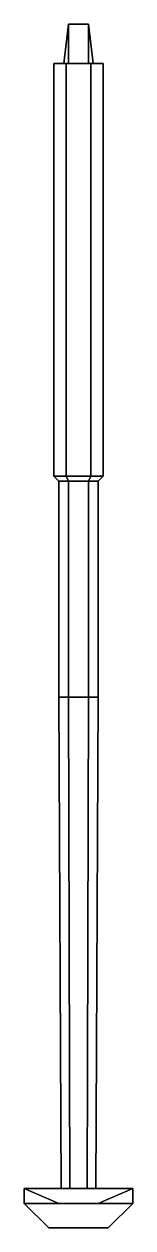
# Model space of a CAD drawing. Extents: x -0.11 to 0.11, y -2.42 to 0.03.
import ezdxf

# ---------------------------------------------------------------- set-up
doc = ezdxf.new("R2010")
doc.units = 0
doc.layers.add('LEGS', color=3, linetype='CONTINUOUS')

msp = doc.modelspace()

# ---------------------------------------------------------------- linework, layer by layer
at = {"layer": 'LEGS'}
for points in [[(-0.02, 0.03, 0.01), (-0.03, -0.05, 0.01), (-0.02, -0.05, 0.04), (-0.02, 0.03, 0.04)], [(0.02, 0.03, 0.01), (0.03, -0.05, 0.01), (-0.03, -0.05, 0.01), (-0.02, 0.03, 0.01)], [(-0.02, 0.03, -0.04), (-0.02, -0.05, -0.04), (-0.03, -0.05, -0.01), (-0.02, 0.03, -0.01)], [(-0.02, 0.03, -0.01), (-0.03, -0.05, -0.01), (0.03, -0.05, -0.01), (0.02, 0.03, -0.01)], [(-0.02, 0.03, 0.04), (-0.02, -0.05, 0.04), (0.02, -0.05, 0.04), (0.02, 0.03, 0.04)], [(0.02, 0.03, 0.04), (0.02, 0.03, 0.01), (-0.02, 0.03, 0.01), (-0.02, 0.03, 0.04)], [(0.02, 0.03, -0.01), (0.02, 0.03, -0.04), (-0.02, 0.03, -0.04), (-0.02, 0.03, -0.01)], [(0.02, 0.03, -0.04), (0.02, -0.05, -0.04), (-0.02, -0.05, -0.04), (-0.02, 0.03, -0.04)], [(0.02, -0.05, 0.04), (0.03, -0.05, 0.01), (0.02, 0.03, 0.01), (0.02, 0.03, 0.04)], [(0.03, -0.05, -0.01), (0.02, -0.05, -0.04), (0.02, 0.03, -0.04), (0.02, 0.03, -0.01)], [(-0.025, -0.05, 0.0433), (-0.05, -0.05), (-0.05, -0.89), (-0.025, -0.89, 0.0433)], [(-0.05, -0.05), (-0.025, -0.05, -0.0433), (-0.025, -0.89, -0.0433), (-0.05, -0.89)], [(-0.05, -0.05), (-0.025, -0.05, 0.0433), (0.025, -0.05, 0.0433), (0.05, -0.05)], [(-0.025, -0.05, -0.0433), (-0.05, -0.05), (0.05, -0.05), (0.025, -0.05, -0.0433)], [(0.025, -0.05, 0.0433), (-0.025, -0.05, 0.0433), (-0.025, -0.89, 0.0433), (0.025, -0.89, 0.0433)], [(-0.025, -0.05, -0.0433), (0.025, -0.05, -0.0433), (0.025, -0.89, -0.0433), (-0.025, -0.89, -0.0433)], [(0.05, -0.05), (0.025, -0.05, 0.0433), (0.025, -0.89, 0.0433), (0.05, -0.89)], [(0.025, -0.05, -0.0433), (0.05, -0.05), (0.05, -0.89), (0.025, -0.89, -0.0433)], [(-0.025, -0.89, 0.0433), (-0.05, -0.89), (-0.04, -0.9), (-0.02, -0.9, 0.0346)], [(-0.05, -0.89), (-0.025, -0.89, -0.0433), (-0.02, -0.9, -0.0346), (-0.04, -0.9)], [(-0.02, -0.9, 0.0346), (-0.04, -0.9), (-0.04, -1.34), (-0.02, -1.34, 0.0346)], [(-0.04, -0.9), (-0.02, -0.9, -0.0346), (-0.02, -1.34, -0.0346), (-0.04, -1.34)], [(0.025, -0.89, 0.0433), (-0.025, -0.89, 0.0433), (-0.02, -0.9, 0.0346), (0.02, -0.9, 0.0346)], [(-0.025, -0.89, -0.0433), (0.025, -0.89, -0.0433), (0.02, -0.9, -0.0346), (-0.02, -0.9, -0.0346)], [(0.02, -0.9, 0.0346), (-0.02, -0.9, 0.0346), (-0.02, -1.34, 0.0346), (0.02, -1.34, 0.0346)], [(-0.02, -0.9, -0.0346), (0.02, -0.9, -0.0346), (0.02, -1.34, -0.0346), (-0.02, -1.34, -0.0346)], [(0.05, -0.89), (0.025, -0.89, 0.0433), (0.02, -0.9, 0.0346), (0.04, -0.9)], [(0.025, -0.89, -0.0433), (0.05, -0.89), (0.04, -0.9), (0.02, -0.9, -0.0346)], [(0.04, -0.9), (0.02, -0.9, 0.0346), (0.02, -1.34, 0.0346), (0.04, -1.34)], [(0.02, -0.9, -0.0346), (0.04, -0.9), (0.04, -1.34), (0.02, -1.34, -0.0346)], [(-0.02, -1.34, 0.0346), (-0.04, -1.34), (-0.035, -2.34), (-0.0175, -2.34, 0.0303)], [(-0.04, -1.34), (-0.02, -1.34, -0.0346), (-0.0175, -2.34, -0.0303), (-0.035, -2.34)], [(0.02, -1.34, 0.0346), (-0.02, -1.34, 0.0346), (-0.0175, -2.34, 0.0303), (0.0175, -2.34, 0.0303)], [(-0.02, -1.34, -0.0346), (0.02, -1.34, -0.0346), (0.0175, -2.34, -0.0303), (-0.0175, -2.34, -0.0303)], [(0.04, -1.34), (0.02, -1.34, 0.0346), (0.0175, -2.34, 0.0303), (0.035, -2.34)], [(0.02, -1.34, -0.0346), (0.04, -1.34), (0.035, -2.34), (0.0175, -2.34, -0.0303)], [(0.11, -2.34, 0.03), (-0.11, -2.34, 0.03), (-0.11, -2.34, -0.03), (0.11, -2.34, -0.03)], [(0.11, -2.34, -0.03), (-0.11, -2.34, -0.03), (-0.11, -2.34, 0.03), (0.11, -2.34, 0.03)], [(0.04, -2.37, -0.11), (-0.04, -2.37, -0.11), (-0.11, -2.34, -0.03), (0.11, -2.34, -0.03)], [(0.11, -2.34, -0.03), (-0.11, -2.34, -0.03), (-0.04, -2.37, -0.11), (0.04, -2.37, -0.11)], [(0.11, -2.37, 0.05), (-0.11, -2.37, 0.05), (-0.11, -2.34, 0.03), (0.11, -2.34, 0.03)], [(0.11, -2.34, 0.03), (-0.11, -2.34, 0.03), (-0.11, -2.37, 0.05), (0.11, -2.37, 0.05)], [(0.11, -2.37, 0.05), (-0.11, -2.37, 0.05), (-0.06, -2.42, 0.05), (0.06, -2.42, 0.05)], [(0.06, -2.42, 0.05), (-0.06, -2.42, 0.05), (-0.11, -2.37, 0.05), (0.11, -2.37, 0.05)]]:
    msp.add_3dface(points, dxfattribs=at)

doc.saveas('drawing.dxf')
